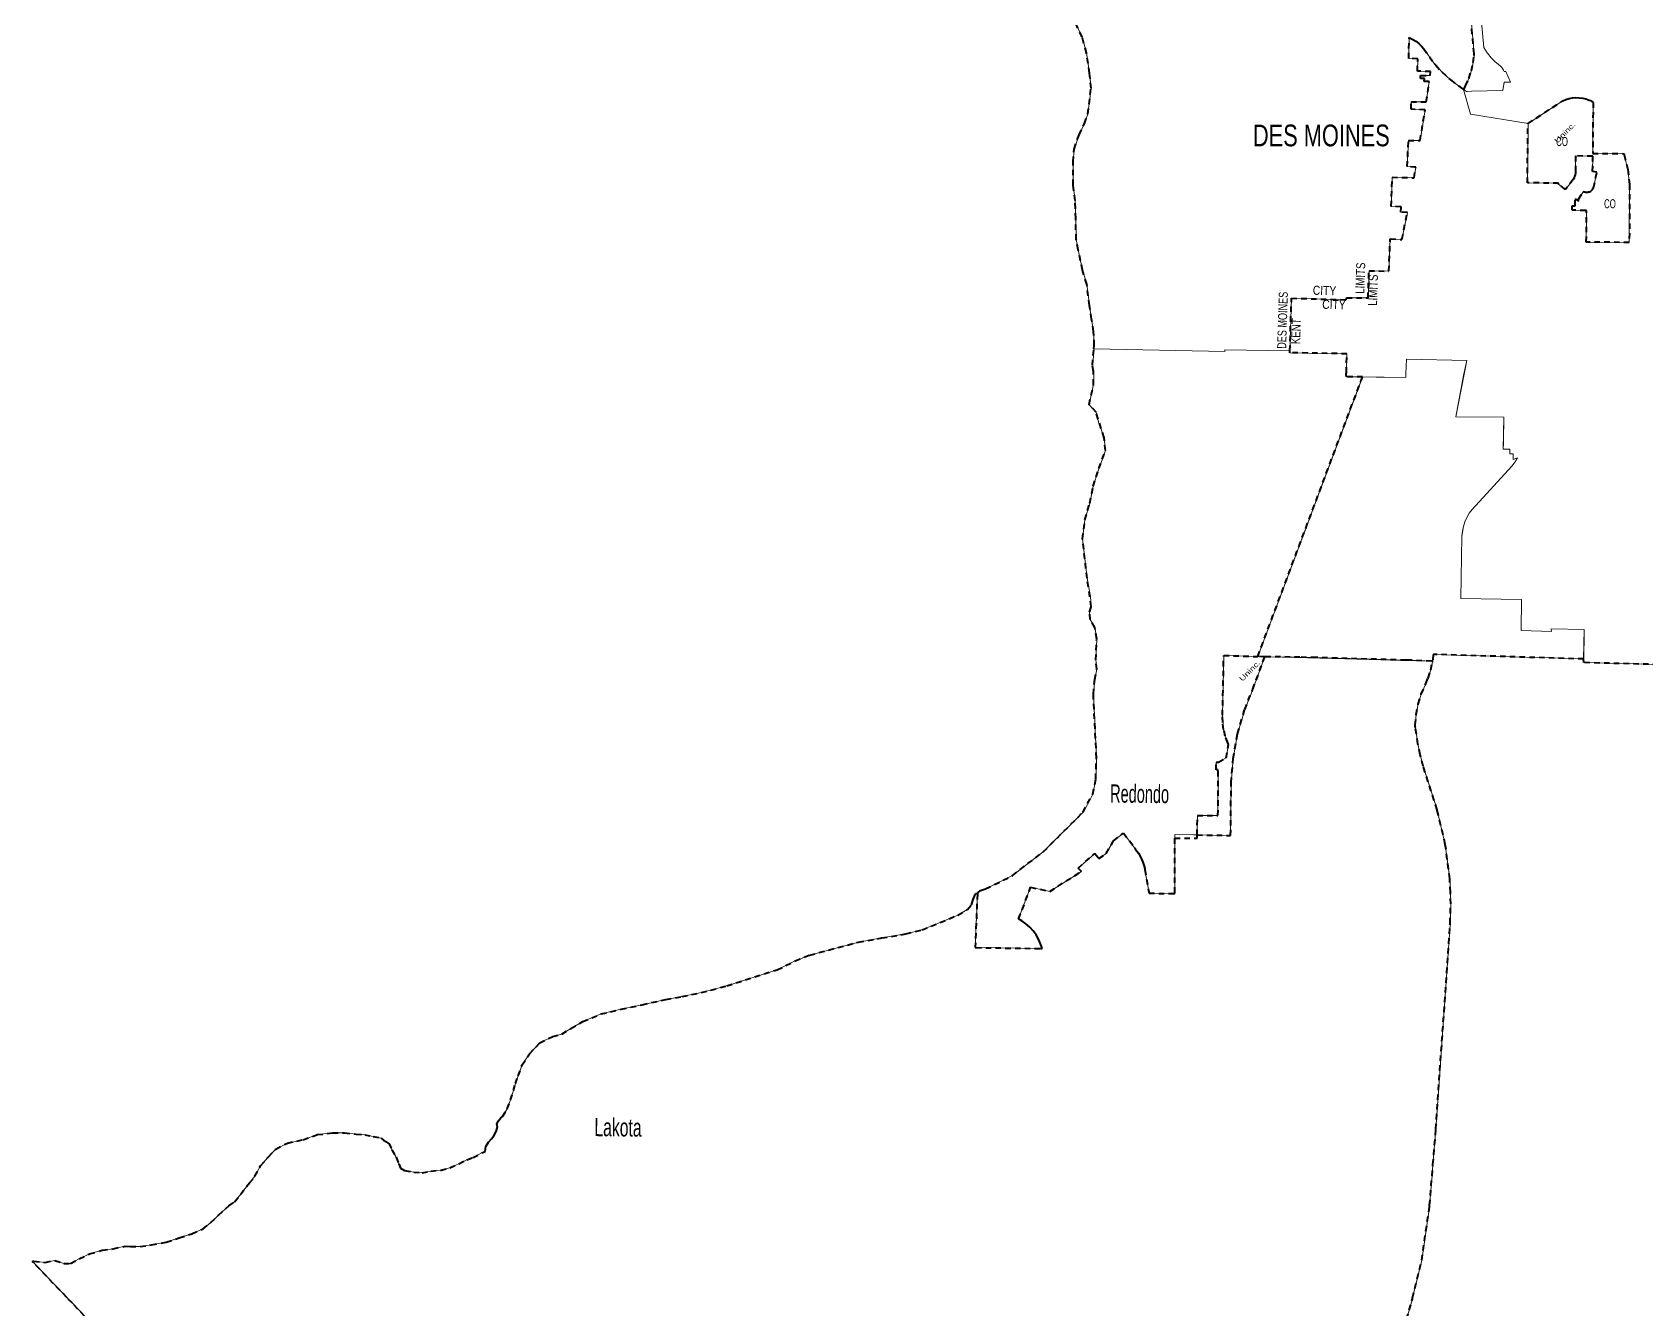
# Model space of a CAD drawing. Header units: feet. Extents: x -903180 to 1023491, y -707744 to 564635.
# Drawn here: x -353190 to -317535, y -64181 to -35986 of the extents above; entities that cross this region are included whole.
import ezdxf

# ---------------------------------------------------------------- set-up
doc = ezdxf.new("R2010")
doc.units = ezdxf.units.FT
doc.header["$LTSCALE"] = 80
doc.linetypes.add('SHORT_DASHED', pattern=[2.7, 1.5, -1.2])
for name, color, linetype, lineweight in [('13', 7, 'SHORT_DASHED', 40), ('58', 7, 'Continuous', 13), ('62', 7, 'Continuous', 13)]:
    doc.layers.add(name, color=color, linetype=linetype, lineweight=lineweight)
for name, color, linetype in [('14', 7, 'Continuous'), ('15', 7, 'Continuous'), ('16', 7, 'Continuous'), ('36', 7, 'Continuous')]:
    doc.layers.add(name, color=color, linetype=linetype)

msp = doc.modelspace()

# ---------------------------------------------------------------- linework, layer by layer
at = {"layer": '13'}
for p, q in [((-322404.79, -50392.22), (-322394.46, -50368.22)), ((-334418.16, -55991.86), (-333882.95, -55900.85))]:
    msp.add_line(p, q, dxfattribs=at)
for points in [[(-332303.43, -54999.19), (-332284.56, -54987.75), (-332238.95, -54943.65), (-332126.2, -54903.73), (-331924.82, -54813.76), (-331530.03, -54613.66), (-330850.66, -54090.36), (-329969.05, -53211.41), (-329755.42, -52811.61), (-329687.17, -52475.61), (-329671.62, -52016.77), (-329741.51, -50609.71), (-329710.29, -50283.75), (-329665.31, -50052.43), (-329686.78, -49851.1), (-329667.2, -49388.25), (-329706.61, -49136.55), (-329810.61, -48959.13), (-329826.17, -48794.04), (-329789.58, -48671.38), (-329880.07, -48045.17), (-329979.84, -47177.42), (-329930.22, -46754.91), (-329820.45, -46386.92), (-329744.84, -46010.77), (-329616.89, -45620.7), (-329472.84, -45224.63), (-329502.1, -44942.77), (-329681.28, -44378.69), (-329835.58, -44209.17), (-329735.61, -43764.67), (-329739.12, -43477.94), (-329763.24, -43338.71), (-329727.75, -42979.1), (-329721.65, -42901.41), (-329735.3, -42597.19), (-329781.6, -42322.72), (-329825.47, -42020.1), (-329887.01, -41550.11), (-329983.15, -41242.73), (-330075.14, -40790.43), (-330120.13, -40564.3), (-330131.42, -40099.05), (-330145.76, -39704.22), (-330191.02, -39359.3), (-330185.54, -38847.97), (-330167.32, -38566.35), (-330058.04, -38251.78), (-329937.6, -37999.78), (-329864.1, -37791.42), (-329791.32, -37220.63), (-329824.69, -36887.95), (-329894.63, -36442.01), (-329986.09, -36090.4), (-330124.87, -35808.59)], [(-326110.28, -49775.51), (-323818.43, -43663.3), (-323794.62, -43599.99), (-324149.99, -43597.04), (-324151.07, -43545.71), (-324151.49, -43525.71), (-324150, -43505.71), (-324141.19, -43087.71), (-325398.87, -43063.26), (-325397.75, -43025.77), (-325362.75, -41859.19), (-324152.88, -41893.82), (-324144.85, -41848.08), (-323669.89, -41852.73), (-323649.02, -41253.03), (-323209.89, -41261.26), (-323180.12, -40551.09), (-322922.84, -40561.72), (-322799.52, -39964.24), (-322948.36, -39955.74), (-322941.93, -39839.47), (-323159.21, -39832.4), (-323137.6, -39188.16), (-322652.81, -39199.85), (-322616.14, -38962.24), (-322803.25, -38953.74), (-322779.55, -38373.98), (-322520.46, -38373.27), (-322411.49, -37701.9), (-322715.27, -37683.52), (-322717.67, -37523.3), (-322383.85, -37523.3), (-322319, -37073.6), (-322429.57, -37069.34), (-322426.38, -37007.68), (-322510.36, -37003.43), (-322508.91, -36938.2), (-322301.99, -36942.83), (-322292.42, -36855.66), (-322576.28, -36843.96), (-322573.62, -36571.27), (-322773.1, -36562.01), (-322763.06, -36123.98), (-322762.61, -36104.39), (-322743.51, -36113.1), (-322682.59, -36142.73), (-322614.36, -36185.26), (-322550.96, -36234.68), (-322493.07, -36290.46), (-322441.33, -36351.99), (-322207.81, -36674.97), (-322200.91, -36684.51), (-322173.58, -36714.97), (-322042.45, -36861.09), (-321848.11, -37037.03), (-321583.09, -37236.39), (-321563.09, -37251.43), (-321550.22, -37231.43), (-321516.94, -37170.78), (-321442.51, -37005.51), (-321385.77, -36833.37), (-321347.32, -36656.24), (-321329.79, -36496.06), (-321327.51, -36475.26), (-321329.19, -36456.06), (-321395.95, -35691.81)], [(-316595.67, -49420.87), (-316580.47, -49469.69), (-316570.46, -49519.82), (-316565.74, -49570.73), (-316566.37, -49621.85), (-316572.34, -49672.62), (-316583.58, -49722.5), (-316599.97, -49770.92), (-316621.34, -49817.37), (-316647.45, -49861.32), (-316672.47, -49895.53), (-316682.47, -49902.82), (-316704.66, -49916.52), (-316728.15, -49927.83), (-316752.7, -49936.61), (-316778.04, -49942.79), (-316803.88, -49946.28), (-316829.94, -49947.05), (-317256.44, -49950.55), (-318901.48, -49909.97), (-318907.61, -49829.34), (-322233.85, -49728.04), (-322243.15, -49874.72)], [(-327943.74, -53784.26), (-327446.22, -53786.48), (-327446.08, -53715.94), (-326707.31, -53725.67), (-326696.78, -52604.5), (-326696.59, -52584.36), (-326695.08, -52564.5), (-326654.44, -52028.91), (-326554.44, -51480.78), (-326397.69, -50946.1), (-326234.54, -50538.57), (-326223.79, -50511.73), (-326218.89, -50498.57), (-325958.24, -49798.43), (-325950.81, -49778.47)], [(-327446.08, -53715.94), (-327442.32, -53286.61), (-326987.73, -53286.61), (-326981.38, -52280.6), (-327026.75, -52280.21), (-327026.38, -52108.15), (-326977.4, -52108.1), (-326808.95, -52010.66), (-326756.52, -51716.05), (-326772.63, -51682.54), (-326825.09, -51535.81), (-326861.93, -51384.4), (-326882.74, -51229.96), (-326887.35, -51072.17), (-326859.4, -49748.44), (-326110.28, -49775.51)], [(-322243.15, -49874.72), (-322266.81, -49873.88), (-322712.94, -49857.98), (-322836.98, -49855.04), (-324814.7, -49798.36), (-325174.94, -49789.36), (-325933.62, -49778.71), (-325950.81, -49778.47), (-326110.28, -49775.51)], [(-322394.46, -50368.22), (-322343.74, -50250.41), (-322283.58, -50065.12), (-322247.37, -49894.59), (-322243.15, -49874.72)], [(-322562.13, -50825.98), (-322494.08, -50602.93), (-322411.57, -50408.22), (-322404.79, -50392.22)], [(-322819.96, -64419.48), (-322695.73, -63982.26), (-322689.85, -63961.56), (-322685.24, -63942.26), (-322486.24, -63110.27), (-322315.97, -61938.87), (-322313.03, -61918.68), (-322311.4, -61898.87), (-322257.56, -61247.12), (-322236.77, -60995.37), (-322172.16, -60213.17), (-321859.21, -55704.5), (-321857.75, -55683.45), (-321857.17, -55664.5), (-321844.26, -55237.32), (-321848.7, -54984.45), (-321865.42, -54683.42), (-321963.49, -53924.06), (-322135.65, -53199.11), (-322140.5, -53178.68), (-322146.67, -53159.11), (-322449.91, -52196.42), (-322519.71, -51943.53), (-322568.49, -51703.43), (-322624.19, -51344.81), (-322627.6, -51322.88), (-322627.13, -51304.81), (-322626.68, -51287.23), (-322606.49, -51054.91), (-322562.13, -50825.98)], [(-332303.43, -54999.19), (-332304.27, -55019.88), (-332351.71, -56183.82), (-332352.53, -56203.87), (-332336.14, -56204.11), (-330903.84, -56225.01), (-330874.26, -56225.44), (-330880.83, -56205.3), (-330907.94, -56122.16), (-330953.11, -56020.99), (-331008.6, -55925.1), (-331073.82, -55835.54), (-331148.04, -55753.28), (-331230.45, -55679.24), (-331320.15, -55614.21), (-331393.22, -55570.93), (-331127.04, -54870.33), (-330704.85, -54962.09), (-330001.18, -54521.54), (-330076.14, -54446.6), (-329707.48, -54123.81), (-329617.22, -54235.5), (-329458.13, -54128.42), (-329297.51, -53848.46), (-329072.91, -53675.43), (-328833.61, -53996.87), (-328828.28, -54004.95), (-328815.5, -54024.32), (-328800.76, -54044.95), (-328746.48, -54120.9), (-328691.79, -54217.38), (-328647.48, -54319.04), (-328614.04, -54424.78), (-328610.67, -54438.82), (-328605.36, -54460.91), (-328602.19, -54478.82), (-328509.21, -55003.72), (-327963.74, -55010.05), (-327943.74, -55010.28), (-327943.74, -54990.28), (-327943.74, -53784.26)], [(-333882.95, -55900.85), (-333524.72, -55811.34), (-332733.37, -55487.63), (-332523.84, -55365.47), (-332433.01, -55259.07), (-332394.42, -55140.44), (-332355.86, -55029.85), (-332324.6, -55011.57), (-332303.43, -54999.19)], [(-347702.83, -68874.21), (-352311.46, -64054.54), (-352427.08, -63933.65), (-353170.53, -63156.29), (-353189.54, -63136.41), (-353170.53, -63132.15), (-353153.51, -63128.33), (-352902.55, -63156.86), (-352688.56, -63112.25), (-352492.66, -63184.12), (-352343.78, -63182.69), (-352150.95, -63081.32), (-351921.71, -62968.5), (-351646.81, -62890.72), (-351398.85, -62858.78), (-351134.31, -62798.95), (-351021.83, -62808.96), (-350802.5, -62804.72), (-350552.48, -62770.81), (-350227.65, -62714.02), (-349942.31, -62614.28), (-349661.22, -62526.53), (-349415.99, -62420.03), (-349240.57, -62278.1), (-349070.87, -62117.93), (-348847.99, -61906.33), (-348717.77, -61820), (-348584.17, -61653.16), (-348388.75, -61400.81), (-348267.59, -61255.9), (-348148.93, -61022.35), (-347968.56, -60826.13), (-347810.72, -60653.67), (-347553.01, -60523.23), (-347203.73, -60448.76), (-346887.98, -60335.45), (-346553.4, -60296.98), (-346291.9, -60297.51), (-346030.82, -60322.19), (-345844.06, -60341.56), (-345653.61, -60379.11), (-345481.14, -60410.31), (-345427.64, -60457.56), (-345312.14, -60526.04), (-345240.14, -60668.26), (-345146.48, -60837.04), (-345090.64, -60983.01), (-345049.96, -61074.35), (-344960.34, -61126.25), (-344755.8, -61164.05), (-344572.97, -61177.31), (-344381.23, -61140.38), (-344155.59, -61120.15), (-343961.57, -61067.14), (-343760.9, -60978.01), (-343584.39, -60890.46), (-343448.76, -60840.47), (-343253.94, -60741.17), (-343180.95, -60708.2), (-343166.96, -60595.67), (-343111.07, -60504.01), (-343041.36, -60426.69), (-342991.99, -60363.1), (-342938.01, -60265.37), (-342912.19, -60167.14), (-342921.03, -60096.5), (-342889.76, -60032.61), (-342867.1, -60000.77), (-342838.32, -59965.04), (-342797.23, -59938.08), (-342693.28, -59767.34), (-342618.24, -59570.33), (-342555.23, -59363.21), (-342514.51, -59206.34), (-342449.62, -59037.47), (-342364.38, -58796.2), (-342204.74, -58553.14), (-341974.7, -58308.27), (-341682.67, -58168.25), (-341487.44, -58116.5), (-341287.94, -57988.27), (-341026.04, -57840.11), (-340619.28, -57670.23), (-340176.54, -57564.87), (-339711.7, -57467.62), (-339186.46, -57350.42), (-338824.29, -57287.09), (-338401.7, -57197.76), (-337840.17, -57048.47), (-336728.98, -56693.5), (-336332.2, -56497.43), (-336008.02, -56369.57), (-334933.25, -56082.92), (-334418.16, -55991.86)]]:
    msp.add_lwpolyline(points, dxfattribs=at)
msp.add_lwpolyline([(-317898.25, -40628.11), (-318848.22, -40620.21), (-318843.8, -39941.41), (-318843.66, -39920.22), (-318863.67, -39920.06), (-319148.27, -39917.69), (-319163.65, -39917.56), (-319163.52, -39897.52), (-319163, -39817.94), (-319093.01, -39817.61), (-319092.03, -39668.36), (-319017.36, -39718.58), (-319017.05, -39671.72), (-318910.93, -39500.17), (-318895.6, -39507.22), (-318879.61, -39512.63), (-318863.14, -39516.33), (-318846.38, -39518.3), (-318829.5, -39518.5), (-318812.7, -39516.94), (-318796.15, -39513.63), (-318780.03, -39508.61), (-318764.54, -39501.93), (-318749.82, -39493.66), (-318736.05, -39483.91), (-318723.37, -39472.77), (-318711.93, -39460.36), (-318701.84, -39446.82), (-318693.23, -39432.31), (-318688.06, -39421.5), (-318612.41, -39077.2), (-318708.04, -39058.14), (-318705.85, -38721.33), (-319085.85, -38718.17), (-319087.91, -39034.69), (-319087.21, -39065.67), (-319089.9, -39101.22), (-319096.28, -39136.3), (-319106.3, -39170.52), (-319119.84, -39203.51), (-319136.75, -39234.9), (-319310.35, -39459.74), (-319459.91, -39340.81), (-319459.76, -39318.15), (-320149.65, -39311.96), (-320136.52, -38000.57), (-319367.4, -37499.65), (-319298.14, -37470.64), (-319226.23, -37449.04), (-319152.45, -37435.07), (-319077.61, -37428.88), (-319002.54, -37430.56), (-318928.06, -37440.07), (-318854.98, -37457.31), (-318784.1, -37482.1), (-318753.83, -37495.32), (-318698.15, -37536.75), (-318705.47, -38661.33), (-318018.4, -38667.05), (-318010.84, -38692.18), (-317933.29, -39014.85), (-317889.89, -39343.85)], close=True, dxfattribs=at)
at = {"layer": '58'}
for points in [[(-321563.09, -37251.43), (-321550.22, -37231.43), (-321516.94, -37170.78), (-321442.51, -37005.51), (-321385.77, -36833.37), (-321347.32, -36656.24), (-321329.79, -36496.06), (-321327.51, -36475.26), (-321329.19, -36456.06), (-321459.59, -34963.32)], [(-321459.59, -34963.32), (-321329.19, -36456.06), (-321327.51, -36475.26), (-321329.79, -36496.06), (-321347.32, -36656.24), (-321385.77, -36833.37), (-321442.51, -37005.51), (-321516.94, -37170.78), (-321550.22, -37231.43), (-321563.09, -37251.43), (-321543.09, -37264.56), (-321519.03, -37280.36), (-321497.2, -37291.53), (-321479.03, -37290.7), (-321381.32, -37286.22), (-320696.24, -37271.67), (-320660.27, -37088.21), (-320525.25, -37087.15), (-320629.44, -36855.39), (-320640.24, -36855.39), (-320662.39, -36855.39), (-320670.42, -36835.67), (-320677.7, -36821.37), (-320698.65, -36789.08), (-320722.86, -36759.16), (-320746.87, -36735.13), (-320762.07, -36721.75), (-320786.87, -36700.93), (-320870.21, -36630.95), (-320952.39, -36546.95), (-321031.52, -36449.09), (-321037.95, -36440.22), (-321111.77, -36325.12), (-321168.91, -35686.96)], [(-330124.87, -35808.59), (-329986.09, -36090.4), (-329894.63, -36442.01), (-329824.69, -36887.95), (-329791.32, -37220.63), (-329864.1, -37791.42), (-329937.6, -37999.78), (-330058.04, -38251.78), (-330167.32, -38566.35), (-330185.54, -38847.97), (-330191.02, -39359.3), (-330145.76, -39704.22), (-330131.42, -40099.05), (-330120.13, -40564.3), (-330075.14, -40790.43), (-329983.15, -41242.73), (-329887.01, -41550.11), (-329825.47, -42020.1), (-329781.6, -42322.72), (-329735.3, -42597.19), (-329721.65, -42901.41), (-329727.75, -42979.1), (-326837.83, -43035.28), (-326837.84, -42997.77), (-325397.75, -43025.77)], [(-321168.91, -35686.96), (-321111.77, -36325.12), (-321037.95, -36440.22), (-321031.52, -36449.09), (-320952.39, -36546.95), (-320870.21, -36630.95), (-320786.87, -36700.93), (-320762.07, -36721.75), (-320746.87, -36735.13), (-320722.86, -36759.16), (-320698.65, -36789.08), (-320677.7, -36821.37), (-320670.42, -36835.67), (-320662.39, -36855.39), (-320640.24, -36855.39), (-320629.44, -36855.39), (-320525.25, -37087.15), (-320660.27, -37088.21), (-320696.24, -37271.67), (-321381.32, -37286.22), (-321479.03, -37290.7), (-321497.2, -37291.53), (-321519.03, -37280.36), (-321543.09, -37264.56), (-321563.09, -37251.43)], [(-321563.09, -37251.43), (-321583.09, -37236.39), (-321848.11, -37037.03), (-322042.45, -36861.09), (-322173.58, -36714.97), (-322200.91, -36684.51), (-322207.81, -36674.97), (-322441.33, -36351.99), (-322493.07, -36290.46), (-322550.96, -36234.68), (-322614.36, -36185.26), (-322682.59, -36142.73), (-322743.51, -36113.1), (-322762.61, -36104.39), (-322763.06, -36123.98), (-322773.1, -36562.01), (-322573.62, -36571.27), (-322576.28, -36843.96), (-322292.42, -36855.66), (-322301.99, -36942.83), (-322508.91, -36938.2), (-322510.36, -37003.43), (-322426.38, -37007.68), (-322429.57, -37069.34), (-322319, -37073.6), (-322383.85, -37523.3), (-322717.67, -37523.3), (-322715.27, -37683.52), (-322411.49, -37701.9), (-322520.46, -38373.27), (-322779.55, -38373.98), (-322803.25, -38953.74), (-322616.14, -38962.24), (-322652.81, -39199.85), (-323137.6, -39188.16), (-323159.21, -39832.4), (-322941.93, -39839.47), (-322948.36, -39955.74), (-322799.52, -39964.24), (-322922.84, -40561.72), (-323180.12, -40551.09), (-323209.89, -41261.26), (-323649.02, -41253.03), (-323669.89, -41852.73), (-324144.85, -41848.08), (-324152.88, -41893.82), (-325362.75, -41859.19), (-325397.75, -43025.77)], [(-325397.75, -43025.77), (-325362.75, -41859.19), (-324152.88, -41893.82), (-324144.85, -41848.08), (-323669.89, -41852.73), (-323649.02, -41253.03), (-323209.89, -41261.26), (-323180.12, -40551.09), (-322922.84, -40561.72), (-322799.52, -39964.24), (-322948.36, -39955.74), (-322941.93, -39839.47), (-323159.21, -39832.4), (-323137.6, -39188.16), (-322652.81, -39199.85), (-322616.14, -38962.24), (-322803.25, -38953.74), (-322779.55, -38373.98), (-322520.46, -38373.27), (-322411.49, -37701.9), (-322715.27, -37683.52), (-322717.67, -37523.3), (-322383.85, -37523.3), (-322319, -37073.6), (-322429.57, -37069.34), (-322426.38, -37007.68), (-322510.36, -37003.43), (-322508.91, -36938.2), (-322301.99, -36942.83), (-322292.42, -36855.66), (-322576.28, -36843.96), (-322573.62, -36571.27), (-322773.1, -36562.01), (-322763.06, -36123.98), (-322762.61, -36104.39), (-322743.51, -36113.1), (-322682.59, -36142.73), (-322614.36, -36185.26), (-322550.96, -36234.68), (-322493.07, -36290.46), (-322441.33, -36351.99), (-322207.81, -36674.97), (-322200.91, -36684.51), (-322173.58, -36714.97), (-322042.45, -36861.09), (-321848.11, -37037.03), (-321583.09, -37236.39), (-321563.09, -37251.43)], [(-321563.09, -37251.43), (-321410.64, -37791.16), (-320136.52, -38000.57)], [(-320136.52, -38000.57), (-321410.64, -37791.16), (-321563.09, -37251.43)], [(-320136.52, -38000.57), (-319367.4, -37499.65), (-319298.14, -37470.64), (-319226.23, -37449.04), (-319152.45, -37435.07), (-319077.61, -37428.88), (-319002.54, -37430.56), (-318928.06, -37440.07), (-318854.98, -37457.31), (-318784.1, -37482.1), (-318753.83, -37495.32), (-318698.15, -37536.75), (-318705.47, -38661.33), (-318018.4, -38667.05), (-318010.84, -38692.18), (-317933.29, -39014.85), (-317889.89, -39343.85), (-317898.25, -40628.11)], [(-317898.25, -40628.11), (-318848.22, -40620.21), (-318843.8, -39941.41), (-318843.66, -39920.22), (-318863.67, -39920.06), (-319148.27, -39917.69), (-319163.65, -39917.56), (-319163.52, -39897.52), (-319163, -39817.94), (-319093.01, -39817.61), (-319092.03, -39668.36), (-319017.36, -39718.58), (-319017.05, -39671.72), (-318910.93, -39500.17), (-318895.6, -39507.22), (-318879.61, -39512.63), (-318863.14, -39516.33), (-318846.38, -39518.3), (-318829.5, -39518.5), (-318812.7, -39516.94), (-318796.15, -39513.63), (-318780.03, -39508.61), (-318764.54, -39501.93), (-318749.82, -39493.66), (-318736.05, -39483.91), (-318723.37, -39472.77), (-318711.93, -39460.36), (-318701.84, -39446.82), (-318693.23, -39432.31), (-318688.06, -39421.5), (-318612.41, -39077.2), (-318708.04, -39058.14), (-318705.85, -38721.33), (-319085.85, -38718.17), (-319087.91, -39034.69), (-319087.21, -39065.67), (-319089.9, -39101.22), (-319096.28, -39136.3), (-319106.3, -39170.52), (-319119.84, -39203.51), (-319136.75, -39234.9), (-319310.35, -39459.74), (-319459.91, -39340.81), (-319459.76, -39318.15), (-320149.65, -39311.96), (-320136.52, -38000.57)], [(-325397.75, -43025.77), (-325398.87, -43063.26), (-324141.19, -43087.71), (-324150, -43505.71), (-324151.49, -43525.71), (-324151.07, -43545.71), (-324149.99, -43597.04), (-322834.25, -43607.97), (-322834.25, -43573.34), (-322834.25, -43552.91), (-322833.55, -43533.34), (-322821.85, -43203.59), (-321489.22, -43234.95), (-321563.64, -43567.71), (-321730, -44476.54), (-320667.9, -44489.81), (-320679.93, -45023.62), (-320680.63, -45043.62), (-320680.99, -45063.62), (-320683.38, -45194.58), (-320537.45, -45195.92), (-320539.27, -45295.91), (-320464.27, -45296.6), (-320466.53, -45420.97), (-320393.31, -45395.47), (-320372.14, -45388.76), (-320384.92, -45410.77), (-320422.54, -45475.56), (-320460.68, -45529.69), (-320491.03, -45567.12), (-321371.61, -46524.08), (-321433.9, -46610.32), (-321486.83, -46702.6), (-321529.83, -46799.9), (-321562.42, -46901.17), (-321584.25, -47005.29), (-321595.07, -47111.12), (-321595.67, -47125.13), (-321623.61, -48493.82), (-320281.2, -48517.75), (-320287.51, -49196.54), (-319617.88, -49218.55), (-319621, -49162.36), (-318891.85, -49176.51), (-318901.48, -49909.97), (-317256.44, -49950.55)], [(-322819.96, -64419.48), (-322695.73, -63982.26), (-322689.85, -63961.56), (-322685.24, -63942.26), (-322486.24, -63110.27), (-322315.97, -61938.87), (-322313.03, -61918.68), (-322311.4, -61898.87), (-322257.56, -61247.12), (-322236.77, -60995.37), (-322172.16, -60213.17), (-321859.21, -55704.5), (-321857.75, -55683.45), (-321857.17, -55664.5), (-321844.26, -55237.32), (-321848.7, -54984.45), (-321865.42, -54683.42), (-321963.49, -53924.06), (-322135.65, -53199.11), (-322140.5, -53178.68), (-322146.67, -53159.11), (-322449.91, -52196.42), (-322519.71, -51943.53), (-322568.49, -51703.43), (-322624.19, -51344.81), (-322627.6, -51322.88), (-322627.13, -51304.81), (-322626.68, -51287.23), (-322606.49, -51054.91), (-322562.13, -50825.98), (-322494.08, -50602.93), (-322411.57, -50408.22), (-322404.79, -50392.22), (-322394.46, -50368.22), (-322343.74, -50250.41), (-322283.58, -50065.12), (-322247.37, -49894.59), (-322243.15, -49874.72), (-322266.81, -49873.88), (-322712.94, -49857.98), (-322836.98, -49855.04), (-324814.7, -49798.36), (-325174.94, -49789.36), (-325933.62, -49778.71), (-325950.81, -49778.47), (-325958.24, -49798.43), (-326218.89, -50498.57), (-326223.79, -50511.73), (-326234.54, -50538.57), (-326397.69, -50946.1), (-326554.44, -51480.78), (-326654.44, -52028.91), (-326695.08, -52564.5), (-326696.59, -52584.36), (-326696.78, -52604.5), (-326707.31, -53725.67), (-327943.74, -53709.26), (-327943.74, -54990.28), (-327943.74, -55010.28), (-327963.74, -55010.05), (-328509.21, -55003.72), (-328602.19, -54478.82), (-328605.36, -54460.91), (-328610.67, -54438.82), (-328614.04, -54424.78), (-328647.48, -54319.04), (-328691.79, -54217.38), (-328746.48, -54120.9), (-328800.76, -54044.95), (-328815.5, -54024.32), (-328828.28, -54004.95), (-328833.61, -53996.87), (-329072.91, -53675.43), (-329297.51, -53848.46), (-329458.13, -54128.42), (-329617.22, -54235.5), (-329707.48, -54123.81), (-330076.14, -54446.6), (-330001.18, -54521.54), (-330704.85, -54962.09), (-331127.04, -54870.33), (-331393.22, -55570.93), (-331320.15, -55614.21), (-331230.45, -55679.24), (-331148.04, -55753.28), (-331073.82, -55835.54), (-331008.6, -55925.1), (-330953.11, -56020.99), (-330907.94, -56122.16), (-330880.83, -56205.3), (-330874.26, -56225.44), (-330903.84, -56225.01), (-332336.14, -56204.11), (-332352.53, -56203.87), (-332351.71, -56183.82), (-332304.27, -55019.88), (-332303.43, -54999.19)], [(-332303.43, -54999.19), (-332324.6, -55011.57), (-332355.86, -55029.85), (-332394.42, -55140.44), (-332433.01, -55259.07), (-332523.84, -55365.47), (-332733.37, -55487.63), (-333524.72, -55811.34), (-333882.95, -55900.85), (-334418.16, -55991.86), (-334933.25, -56082.92), (-336008.02, -56369.57), (-336332.2, -56497.43), (-336728.98, -56693.5), (-337840.17, -57048.47), (-338401.7, -57197.76), (-338824.29, -57287.09), (-339186.46, -57350.42), (-339711.7, -57467.62), (-340176.54, -57564.87), (-340619.28, -57670.23), (-341026.04, -57840.11), (-341287.94, -57988.27), (-341487.44, -58116.5), (-341682.67, -58168.25), (-341974.7, -58308.27), (-342204.74, -58553.14), (-342364.38, -58796.2), (-342449.62, -59037.47), (-342514.51, -59206.34), (-342555.23, -59363.21), (-342618.24, -59570.33), (-342693.28, -59767.34), (-342797.23, -59938.08), (-342838.32, -59965.04), (-342867.1, -60000.77), (-342889.76, -60032.61), (-342921.03, -60096.5), (-342912.19, -60167.14), (-342938.01, -60265.37), (-342991.99, -60363.1), (-343041.36, -60426.69), (-343111.07, -60504.01), (-343166.96, -60595.67), (-343180.95, -60708.2), (-343253.94, -60741.17), (-343448.76, -60840.47), (-343584.39, -60890.46), (-343760.9, -60978.01), (-343961.57, -61067.14), (-344155.59, -61120.15), (-344381.23, -61140.38), (-344572.97, -61177.31), (-344755.8, -61164.05), (-344960.34, -61126.25), (-345049.96, -61074.35), (-345090.64, -60983.01), (-345146.48, -60837.04), (-345240.14, -60668.26), (-345312.14, -60526.04), (-345427.64, -60457.56), (-345481.14, -60410.31), (-345653.61, -60379.11), (-345844.06, -60341.56), (-346030.82, -60322.19), (-346291.9, -60297.51), (-346553.4, -60296.98), (-346887.98, -60335.45), (-347203.73, -60448.76), (-347553.01, -60523.23), (-347810.72, -60653.67), (-347968.56, -60826.13), (-348148.93, -61022.35), (-348267.59, -61255.9), (-348388.75, -61400.81), (-348584.17, -61653.16), (-348717.77, -61820), (-348847.99, -61906.33), (-349070.87, -62117.93), (-349240.57, -62278.1), (-349415.99, -62420.03), (-349661.22, -62526.53), (-349942.31, -62614.28), (-350227.65, -62714.02), (-350552.48, -62770.81), (-350802.5, -62804.72), (-351021.83, -62808.96), (-351134.31, -62798.95), (-351398.85, -62858.78), (-351646.81, -62890.72), (-351921.71, -62968.5), (-352150.95, -63081.32), (-352343.78, -63182.69), (-352492.66, -63184.12), (-352688.56, -63112.25), (-352902.55, -63156.86), (-353153.51, -63128.33), (-353170.53, -63132.15), (-353189.54, -63136.41), (-353170.53, -63156.29), (-352427.08, -63933.65)], [(-352427.08, -63933.65), (-352311.46, -64054.54), (-346360.7, -70277.42), (-346348.11, -70302.65)]]:
    msp.add_lwpolyline(points, dxfattribs=at)
for points in [[(-326837.84, -42997.77), (-325397.75, -43025.77), (-325398.87, -43063.26), (-324141.19, -43087.71), (-324150, -43505.71), (-324149.99, -43597.04), (-323794.62, -43599.99), (-323818.43, -43663.3), (-326110.28, -49775.51), (-326859.4, -49748.44), (-326887.35, -51072.17), (-326861.93, -51384.4), (-326825.09, -51535.81), (-326772.63, -51682.54), (-326756.52, -51716.05), (-326808.95, -52010.66), (-326977.4, -52108.1), (-327026.38, -52108.15), (-327026.75, -52280.21), (-326981.38, -52280.6), (-326987.73, -53286.61), (-327442.32, -53286.61), (-327446.08, -53715.94), (-327943.74, -53709.26), (-327943.74, -54990.28), (-327943.74, -55010.28), (-327963.74, -55010.05), (-328509.21, -55003.72), (-328602.19, -54478.82), (-328647.48, -54319.04), (-328691.79, -54217.38), (-328691.79, -54217.38), (-328811.95, -54027.29), (-329072.91, -53675.43), (-329297.51, -53848.46), (-329458.13, -54128.42), (-329617.22, -54235.5), (-329707.48, -54123.81), (-330076.14, -54446.6), (-330001.18, -54521.54), (-330704.85, -54962.09), (-331127.04, -54870.33), (-331393.22, -55570.93), (-331230.45, -55679.24), (-331073.82, -55835.54), (-331008.6, -55925.1), (-330953.11, -56020.99), (-330907.94, -56122.16), (-330874.26, -56225.44), (-330903.84, -56225.01), (-330903.84, -56225.01), (-332336.14, -56204.11), (-332352.53, -56203.87), (-332304.27, -55019.88), (-332303.43, -54999.19), (-332287.36, -54989.8), (-332238.95, -54943.65), (-332126.2, -54903.73), (-331924.82, -54813.76), (-331530.03, -54613.66), (-330850.66, -54090.36), (-329969.05, -53211.41), (-329844.78, -52994.79), (-329755.42, -52811.61), (-329687.17, -52475.61), (-329674.2, -52193.88), (-329674.2, -52193.88), (-329671.62, -52016.77), (-329671.62, -52016.77), (-329741.51, -50609.71), (-329710.29, -50283.75), (-329665.31, -50052.43), (-329686.78, -49851.1), (-329667.2, -49388.25), (-329706.61, -49136.55), (-329810.61, -48959.13), (-329826.17, -48794.04), (-329789.58, -48671.38), (-329806.95, -48445.91), (-329880.07, -48045.17), (-329979.84, -47177.42), (-329930.22, -46754.91), (-329820.45, -46386.92), (-329744.84, -46010.77), (-329634.26, -45672.67), (-329472.84, -45224.63), (-329502.1, -44942.77), (-329631.6, -44566.02), (-329681.28, -44378.69), (-329777.48, -44277.78), (-329835.58, -44209.17), (-329735.61, -43764.67), (-329729.09, -43613.74), (-329739.12, -43477.94), (-329752.27, -43335.22), (-329735.81, -43134.56), (-329732.48, -43072.32), (-329727.75, -42979.1), (-326837.83, -43035.28)], [(-322266.81, -49873.88), (-326110.28, -49775.51), (-323794.62, -43599.99), (-322834.25, -43607.97), (-322833.55, -43533.34), (-322821.85, -43203.59), (-321489.22, -43234.95), (-321730, -44476.54), (-320667.9, -44489.81), (-320683.38, -45194.58), (-320537.45, -45195.92), (-320539.27, -45295.91), (-320464.27, -45296.6), (-320466.53, -45420.97), (-320372.14, -45388.76), (-320422.54, -45475.56), (-320491.03, -45567.12), (-321371.61, -46524.08), (-321433.9, -46610.32), (-321529.83, -46799.9), (-321562.42, -46901.17), (-321595.67, -47125.13), (-321623.61, -48493.82), (-320281.2, -48517.75), (-320287.51, -49196.54), (-319617.88, -49218.55), (-319621, -49162.36), (-318891.85, -49176.51), (-318907.61, -49829.34), (-322233.85, -49728.04), (-322243.15, -49874.72)]]:
    msp.add_lwpolyline(points, close=True, dxfattribs=at)

# ---------------------------------------------------------------- texts
at = {"layer": '14', "width": 0.75}
msp.add_text('DES MOINES', height=480, dxfattribs=at).set_placement((-326214.88, -38504.57))
at = {"layer": '15'}
for s, rotation, width, p in [('LIMITS', 87.939, 0.8, (-323754.52, -41764.94)), ('LIMITS', 88.36, 0.8, (-323472.5, -42029.77)), ('CITY', 358.36, 0.85, (-324894.42, -41782.65)), ('DES MOINES', 88.282, 0.75, (-325480.63, -42979.16)), ('CITY', 358.36, 0.85, (-324686.34, -42092.7)), ('KENT', 88.282, 0.8, (-325171.9, -42877.78))]:
    msp.add_text(s, height=200, rotation=rotation, dxfattribs=dict(at, width=width)).set_placement(p)
at = {"layer": '16'}
for s, width, p in [('Redondo', 0.6, (-329372.6, -52999.57)), ('Lakota', 0.65, (-340769.75, -60368.64))]:
    msp.add_text(s, height=400, rotation=359.37, dxfattribs=dict(at, width=width)).set_placement(p)
at = {"layer": '36', "width": 1.35}
for p in [(-319483.73, -38446.49), (-326448.22, -50333.13)]:
    msp.add_text('Uninc.', height=113, rotation=45, dxfattribs=at).set_placement(p)
at = {"layer": '62', "width": 0.65}
for p in [(-319514.48, -38499.11), (-318456.21, -39872.89)]:
    msp.add_text('CO', height=200, dxfattribs=at).set_placement(p)

doc.saveas('drawing.dxf')
